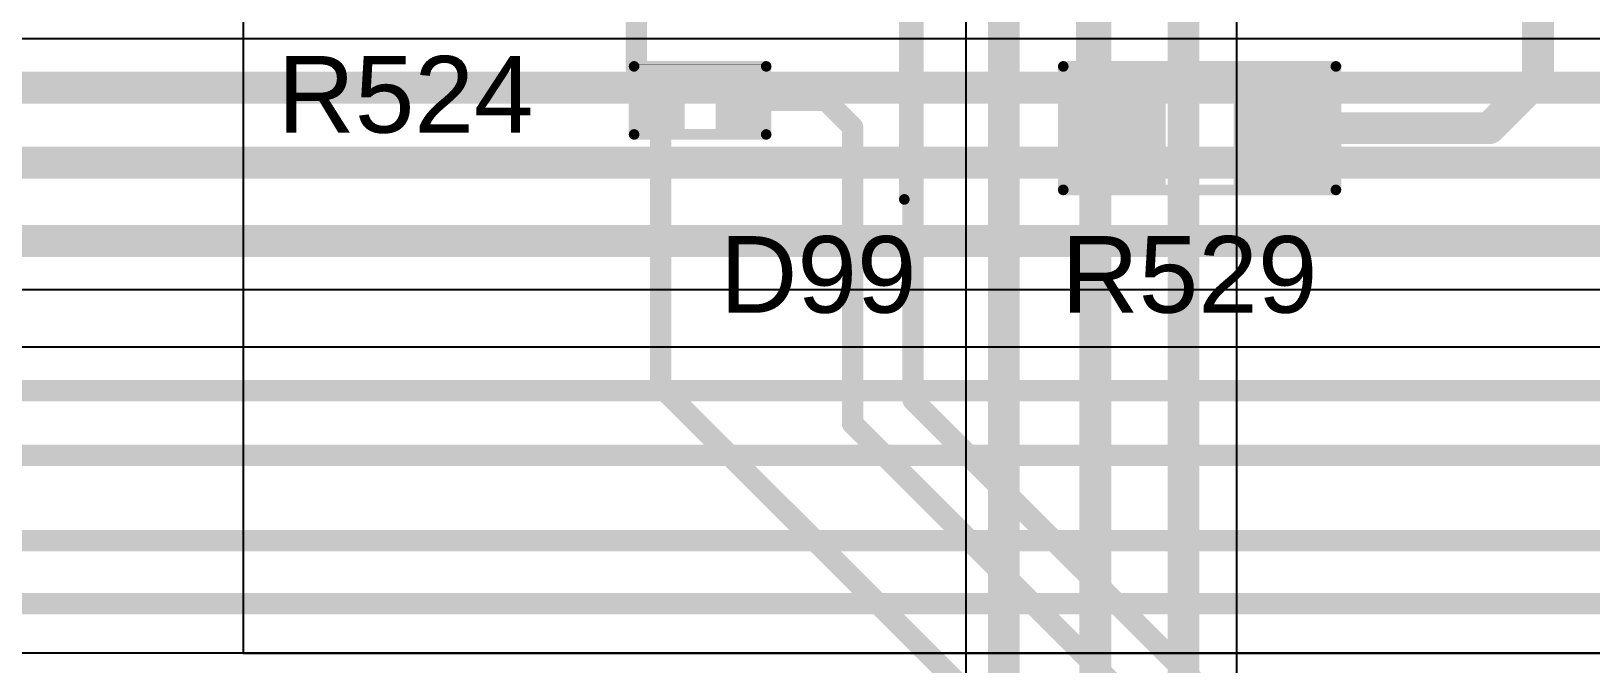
# Model space of a CAD drawing. Header units: inches. Extents: x 0 to 5379, y 0 to 5429.
# Drawn here: x 35.39 to 53.99, y 147.25 to 154.79 of the extents above; entities that cross this region are included whole.
import ezdxf

# ---------------------------------------------------------------- set-up
doc = ezdxf.new("R2010")
doc.units = ezdxf.units.IN
for name, color, linetype in [('PWR', 156, 'Continuous'), ('SIG 01', 90, 'Continuous'), ('Top Layer', 1, 'Continuous'), ('Top Overlay', 2, 'Continuous'), ('Top Paste', 8, 'Continuous'), ('Top Solder', 216, 'Continuous')]:
    doc.layers.add(name, color=color, linetype=linetype)
doc.styles.add('Arial', font='', dxfattribs={"height": 0.2})
doc.styles.get('Arial').set_extended_font_data('Arial')

# ---------------------------------------------------------------- blocks, each defined once
blk = doc.blocks.new('R___0805_251')
at = {"layer": 'Top Layer'}
for points in [[(-1.524, 0.635), (-0.508, 0.635), (-0.508, -0.635), (-1.524, -0.635)], [(0.508, 0.635), (1.524, 0.635), (1.524, -0.635), (0.508, -0.635)]]:
    blk.add_hatch(color=1, dxfattribs=at).paths.add_polyline_path(points)
at = {"layer": 'Top Paste'}
for points in [[(-1.524, 0.635), (-0.508, 0.635), (-0.508, -0.635), (-1.524, -0.635)], [(0.508, 0.635), (1.524, 0.635), (1.524, -0.635), (0.508, -0.635)]]:
    blk.add_hatch(color=8, dxfattribs=at).paths.add_polyline_path(points)
at = {"layer": 'Top Solder'}
for points in [[(-1.6256, 0.7366), (-0.4064, 0.7366), (-0.4064, -0.7366), (-1.6256, -0.7366)], [(0.4064, 0.7366), (1.6256, 0.7366), (1.6256, -0.7366), (0.4064, -0.7366)]]:
    blk.add_hatch(color=216, dxfattribs=at).paths.add_polyline_path(points)
at = {"layer": 'Top Overlay'}
for points in [[(-1.6256, -0.7366, 0.127, 0.127, 0), (-1.6256, 0.7366, 0.127, 0.127, 0)], [(-1.6256, 0.7366, 0.127, 0.127, 0), (1.6256, 0.7366, 0.127, 0.127, 0)], [(1.6256, -0.7366, 0.127, 0.127, 0), (1.6256, 0.7366, 0.127, 0.127, 0)], [(-1.6256, -0.7366, 0.127, 0.127, 0), (1.6256, -0.7366, 0.127, 0.127, 0)]]:
    blk.add_lwpolyline(points, format="xyseb", dxfattribs=at)
for points in [[(-1.65735, 0.7366, 0.0635, 0.0635, 1), (-1.59385, 0.7366, 0.0635, 0.0635, 1)], [(-1.65735, 0.7366, 0.0635, 0.0635, 1), (-1.59385, 0.7366, 0.0635, 0.0635, 1)], [(1.59385, 0.7366, 0.0635, 0.0635, 1), (1.65735, 0.7366, 0.0635, 0.0635, 1)], [(1.59385, 0.7366, 0.0635, 0.0635, 1), (1.65735, 0.7366, 0.0635, 0.0635, 1)], [(-1.65735, -0.7366, 0.0635, 0.0635, 1), (-1.59385, -0.7366, 0.0635, 0.0635, 1)], [(-1.65735, -0.7366, 0.0635, 0.0635, 1), (-1.59385, -0.7366, 0.0635, 0.0635, 1)], [(1.59385, -0.7366, 0.0635, 0.0635, 1), (1.65735, -0.7366, 0.0635, 0.0635, 1)], [(1.59385, -0.7366, 0.0635, 0.0635, 1), (1.65735, -0.7366, 0.0635, 0.0635, 1)]]:
    blk.add_lwpolyline(points, format="xyseb", close=True, dxfattribs=at)
blk = doc.blocks.new('R___0402_255')
at = {"layer": 'Top Layer'}
for points in [[(-0.699, -0.318), (-0.699, 0.318), (-0.241, 0.318), (-0.241, -0.318)], [(0.241, -0.318), (0.241, 0.318), (0.699, 0.318), (0.699, -0.318)]]:
    blk.add_hatch(color=1, dxfattribs=at).paths.add_polyline_path(points)
at = {"layer": 'Top Paste'}
for points in [[(-0.699, -0.318), (-0.699, 0.318), (-0.241, 0.318), (-0.241, -0.318)], [(0.241, -0.318), (0.241, 0.318), (0.699, 0.318), (0.699, -0.318)]]:
    blk.add_hatch(color=8, dxfattribs=at).paths.add_polyline_path(points)
at = {"layer": 'Top Solder'}
for points in [[(-0.754, -0.373), (-0.754, 0.373), (-0.186, 0.373), (-0.186, -0.373)], [(0.186, -0.373), (0.186, 0.373), (0.754, 0.373), (0.754, -0.373)]]:
    blk.add_hatch(color=216, dxfattribs=at).paths.add_polyline_path(points)
at = {"layer": 'Top Overlay'}
for points in [[(0.787, 0.406, 0.127, 0.127, 0), (-0.787, 0.406, 0.127, 0.127, 0)], [(-0.787, 0.406, 0.127, 0.127, 0), (-0.787, -0.406, 0.127, 0.127, 0)], [(0.787, 0.406, 0.127, 0.127, 0), (0.787, -0.406, 0.127, 0.127, 0)], [(0.787, -0.406, 0.127, 0.127, 0), (-0.787, -0.406, 0.127, 0.127, 0)], [(0.813, -0.432, 0.00323, 0.00323, 0), (-0.813, -0.432, 0.00323, 0.00323, 0)]]:
    blk.add_lwpolyline(points, format="xyseb", dxfattribs=at)
for points in [[(-0.819, 0.406, 0.0635, 0.0635, 1), (-0.756, 0.406, 0.0635, 0.0635, 1)], [(-0.819, 0.406, 0.0635, 0.0635, 1), (-0.756, 0.406, 0.0635, 0.0635, 1)], [(0.756, 0.406, 0.0635, 0.0635, 1), (0.819, 0.406, 0.0635, 0.0635, 1)], [(0.756, 0.406, 0.0635, 0.0635, 1), (0.819, 0.406, 0.0635, 0.0635, 1)], [(-0.819, -0.406, 0.0635, 0.0635, 1), (-0.756, -0.406, 0.0635, 0.0635, 1)], [(-0.819, -0.406, 0.0635, 0.0635, 1), (-0.756, -0.406, 0.0635, 0.0635, 1)], [(0.756, -0.406, 0.0635, 0.0635, 1), (0.819, -0.406, 0.0635, 0.0635, 1)], [(0.756, -0.406, 0.0635, 0.0635, 1), (0.819, -0.406, 0.0635, 0.0635, 1)], [(-0.814, -0.432, 0.00161, 0.00161, 1), (-0.812, -0.432, 0.00161, 0.00161, 1)], [(0.812, -0.432, 0.00161, 0.00161, 1), (0.814, -0.432, 0.00161, 0.00161, 1)]]:
    blk.add_lwpolyline(points, format="xyseb", close=True, dxfattribs=at)

msp = doc.modelspace()

# ---------------------------------------------------------------- linework, layer by layer
at = {"layer": 'PWR'}
for p, q in [((49.77, 134.641), (49.77, 206.199)), ((46.536, 205.004), (46.536, 148.785)), ((46.536, 148.785), (46.536, 143.368))]:
    msp.add_line(p, q, dxfattribs=at)
for points in [[(49.132, 143.038, 0.381, 0.381, 0), (49.132, 210.705, 0.381, 0.381, 0)], [(48.082, 143.038, 0.381, 0.381, 0), (48.082, 208.239, 0.381, 0.381, 0)], [(46.99, 148.785, 0.381, 0.381, 0), (46.99, 205.191, 0.381, 0.381, 0)], [(46.99, 143.038, 0.381, 0.381, 0), (46.99, 148.785, 0.381, 0.381, 0)]]:
    msp.add_lwpolyline(points, format="xyseb", dxfattribs=at)
msp.add_lwpolyline([(46.894, 148.785, 0.191, 0.191, 1), (47.085, 148.785, 0.191, 0.191, 1)], format="xyseb", close=True, dxfattribs=at)
msp.add_lwpolyline([(46.894, 148.785, 0.191, 0.191, 1), (47.085, 148.785, 0.191, 0.191, 1)], format="xyseb", close=True, dxfattribs=at)
at = {"layer": 'SIG 01'}
for p, q in [((85.528, 154.704), (24.998, 154.704)), ((23.968, 151.71), (84.397, 151.71)), ((80.544, 151.022), (17.676, 151.022))]:
    msp.add_line(p, q, dxfattribs=at)
for points in [[(24.757, 154.121, 0.381, 0.381, 0), (85.528, 154.121, 0.381, 0.381, 0)], [(24.354, 153.226, 0.381, 0.381, 0), (85.026, 153.226, 0.381, 0.381, 0)], [(23.968, 152.292, 0.381, 0.381, 0), (84.639, 152.292, 0.381, 0.381, 0)], [(17.461, 150.504, 0.254, 0.254, 0), (80.544, 150.504, 0.254, 0.254, 0)], [(17.131, 149.733, 0.254, 0.254, 0), (80.435, 149.733, 0.254, 0.254, 0)], [(16.094, 148.714, 0.254, 0.254, 0), (69.805, 148.714, 0.254, 0.254, 0)], [(16, 147.962, 0.254, 0.254, 0), (69.617, 147.962, 0.254, 0.254, 0)]]:
    msp.add_lwpolyline(points, format="xyseb", dxfattribs=at)
at = {"layer": 'Top Layer'}
for p, q in [((37.922, 157.048), (37.922, 147.371)), ((301.981, 147.371), (0.381, 147.371)), ((37.922, 147.371), (56.062, 147.371))]:
    msp.add_line(p, q, dxfattribs=at)
for points in [[(53.358, 154.217, 0.381, 0.381, 0), (53.358, 155.669, 0.381, 0.381, 0)], [(42.607, 154.349, 0.254, 0.254, 0), (42.607, 155.669, 0.254, 0.254, 0)], [(48.039, 153.704, 0.381, 0.381, 0), (48.039, 155.602, 0.381, 0.381, 0)], [(45.907, 150.393, 0.254, 0.254, 0), (45.907, 155.225, 0.254, 0.254, 0)], [(42.607, 154.349, 0.254, 0.254, 0), (42.899, 154.057, 0.254, 0.254, 0)], [(52.779, 153.637, 0.381, 0.381, 0), (53.358, 154.217, 0.381, 0.381, 0)], [(42.899, 150.554, 0.254, 0.254, 0), (42.899, 154.057, 0.254, 0.254, 0)], [(43.839, 153.968, 0.254, 0.254, 0), (44.869, 153.968, 0.254, 0.254, 0)], [(44.869, 153.968, 0.254, 0.254, 0), (45.187, 153.65, 0.254, 0.254, 0)], [(48.039, 153.704, 0.381, 0.381, 0), (48.106, 153.637, 0.381, 0.381, 0)], [(50.138, 153.637, 0.381, 0.381, 0), (52.779, 153.637, 0.381, 0.381, 0)], [(45.187, 150.111, 0.254, 0.254, 0), (45.187, 153.65, 0.254, 0.254, 0)], [(42.899, 150.554, 0.254, 0.254, 0), (51.182, 142.271, 0.254, 0.254, 0)], [(45.907, 150.393, 0.254, 0.254, 0), (49.55, 146.751, 0.254, 0.254, 0)], [(45.187, 150.111, 0.254, 0.254, 0), (49.192, 146.106, 0.254, 0.254, 0)]]:
    msp.add_lwpolyline(points, format="xyseb", dxfattribs=at)
for points in [[(42.544, 154.349, 0.127, 0.127, 1), (42.671, 154.349, 0.127, 0.127, 1)], [(42.544, 154.349, 0.127, 0.127, 1), (42.671, 154.349, 0.127, 0.127, 1)], [(53.263, 154.217, 0.191, 0.191, 1), (53.454, 154.217, 0.191, 0.191, 1)], [(53.263, 154.217, 0.191, 0.191, 1), (53.454, 154.217, 0.191, 0.191, 1)], [(42.836, 154.057, 0.127, 0.127, 1), (42.963, 154.057, 0.127, 0.127, 1)], [(42.836, 154.057, 0.127, 0.127, 1), (42.963, 154.057, 0.127, 0.127, 1)], [(43.776, 153.968, 0.127, 0.127, 1), (43.903, 153.968, 0.127, 0.127, 1)], [(44.806, 153.968, 0.127, 0.127, 1), (44.933, 153.968, 0.127, 0.127, 1)], [(44.806, 153.968, 0.127, 0.127, 1), (44.933, 153.968, 0.127, 0.127, 1)], [(47.944, 153.704, 0.191, 0.191, 1), (48.135, 153.704, 0.191, 0.191, 1)], [(47.944, 153.704, 0.191, 0.191, 1), (48.135, 153.704, 0.191, 0.191, 1)], [(48.011, 153.637, 0.191, 0.191, 1), (48.202, 153.637, 0.191, 0.191, 1)], [(50.043, 153.637, 0.191, 0.191, 1), (50.234, 153.637, 0.191, 0.191, 1)], [(52.684, 153.637, 0.191, 0.191, 1), (52.874, 153.637, 0.191, 0.191, 1)], [(52.684, 153.637, 0.191, 0.191, 1), (52.874, 153.637, 0.191, 0.191, 1)], [(45.123, 153.65, 0.127, 0.127, 1), (45.25, 153.65, 0.127, 0.127, 1)], [(45.123, 153.65, 0.127, 0.127, 1), (45.25, 153.65, 0.127, 0.127, 1)], [(42.836, 150.554, 0.127, 0.127, 1), (42.963, 150.554, 0.127, 0.127, 1)], [(42.836, 150.554, 0.127, 0.127, 1), (42.963, 150.554, 0.127, 0.127, 1)], [(45.844, 150.393, 0.127, 0.127, 1), (45.971, 150.393, 0.127, 0.127, 1)], [(45.844, 150.393, 0.127, 0.127, 1), (45.971, 150.393, 0.127, 0.127, 1)], [(45.123, 150.111, 0.127, 0.127, 1), (45.25, 150.111, 0.127, 0.127, 1)], [(45.123, 150.111, 0.127, 0.127, 1), (45.25, 150.111, 0.127, 0.127, 1)]]:
    msp.add_lwpolyline(points, format="xyseb", close=True, dxfattribs=at)
at = {"layer": 'Top Overlay'}
msp.add_lwpolyline([(45.803, 152.787, 0.127, 0.127, 0), (45.803, 154.933, 0.127, 0.127, 0)], format="xyseb", dxfattribs=at)
msp.add_lwpolyline([(45.772, 152.787, 0.0635, 0.0635, 1), (45.835, 152.787, 0.0635, 0.0635, 1)], format="xyseb", close=True, dxfattribs=at)

# ---------------------------------------------------------------- block references
at = {"rotation": 180}
msp.add_blockref('R___0402_255', (43.369, 153.968), dxfattribs=at)
msp.add_blockref('R___0805_251', (49.324, 153.637))

# ---------------------------------------------------------------- texts
at = {"layer": 'Top Overlay', "style": 'Arial'}
for s, p in [('R524', (38.329, 153.583)), ('D99', (43.606, 151.435)), ('R529', (47.676, 151.435))]:
    msp.add_text(s, height=0.9144, dxfattribs=at).set_placement(p)

doc.saveas('drawing.dxf')
